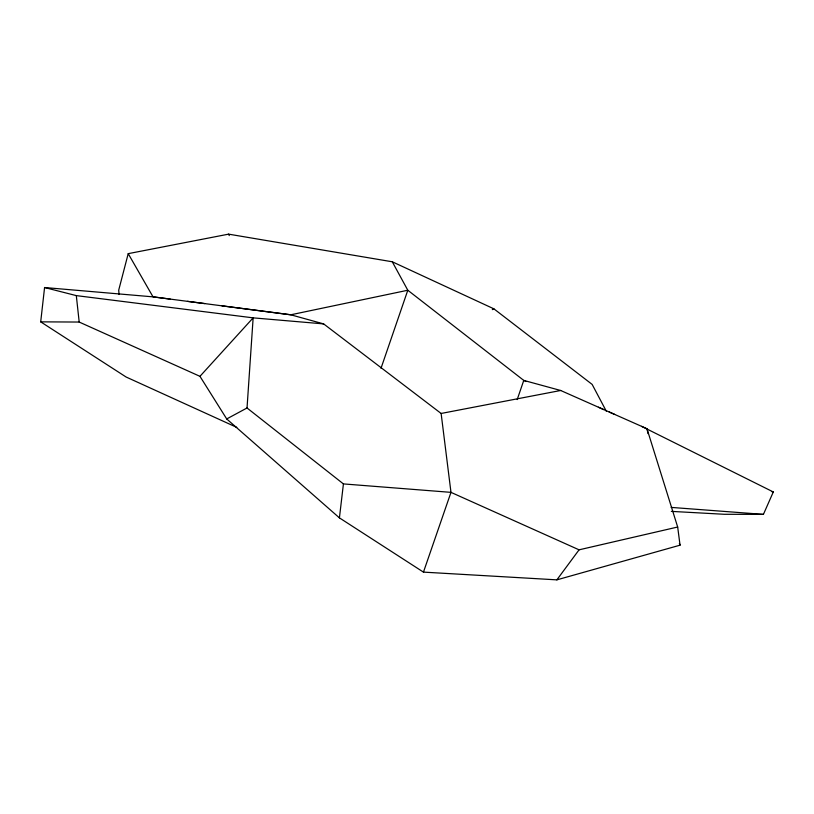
<?xml version="1.0" encoding="UTF-8"?>
<svg xmlns="http://www.w3.org/2000/svg" width="814" height="814" viewBox="0 0 814 814"><rect width="100%" height="100%" fill="white"/><g stroke="black" fill="none" stroke-linecap="round" stroke-linejoin="round"><path stroke-width="1.22" d="M119.078 294.495L118.712 290.15L128.215 253.653L228.602 234.147L392.277 261.782L407.804 290.242L523.768 380.403L560.673 390.486L646.977 428.734L677.675 527.024L579.069 549.826L450.976 492.358L343.427 483.913L247.029 407.977L253.144 317.857L76.312 295.614L44.577 287.525L40.7 321.856L126.089 377.004L236.782 427.381M677.675 527.024L680.046 545.177L556.868 579.853L423.453 572.12L339.418 517.867L343.427 483.913M381.003 368.304L407.804 290.242L290.771 314.794L221.896 305.83M517.195 399.572L523.768 380.403L526.017 381.542M423.453 572.12L450.976 492.358L441.127 413.461L323.646 323.901L290.771 314.794L153.022 296.856L44.577 287.525M671.336 511.375L724.338 514.285L763.42 514.377L773.3 491.961L641.585 426.343M556.868 579.853L579.069 549.826M40.7 321.856L79.192 322.049L199.959 376.333L253.144 317.857L323.646 323.901M199.959 376.333L226.709 418.945L247.029 407.977M492.317 309.646L493.884 308.832L592.154 384.412L606.298 411.182M560.673 390.486L441.127 413.461M671.123 507.397L763.42 514.377M170.238 299.094L153.022 296.856L128.215 253.653M187.454 301.343L204.68 303.581M771.54 491.503L773.3 491.961M598.432 407.214L603.825 409.615M609.218 411.996L614.611 414.387M392.277 261.782L493.884 308.832M226.709 418.945L339.418 517.867M228.602 234.147L229.283 235.592M679.364 543.579L680.046 545.177M646.977 428.734L648.015 433.618M76.312 295.614L79.192 322.049"/></g></svg>
